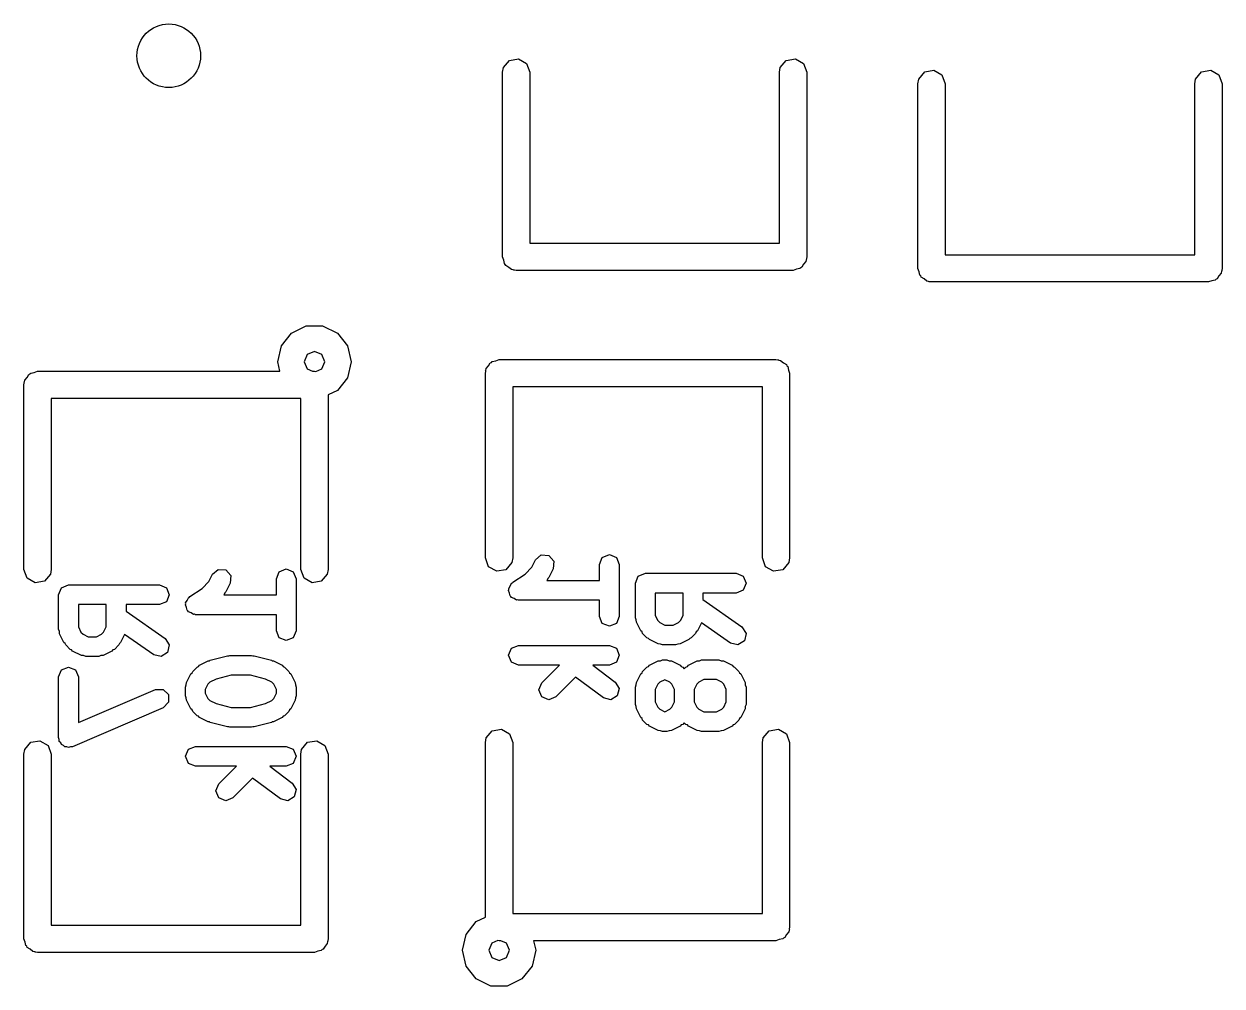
# Model space of a CAD drawing. Extents: x 0.07 to 3.45, y 0.19 to 1.81.
# Drawn here: x 0.5733 to 0.833, y 1.1445 to 1.353 of the extents above; entities that cross this region are included whole.
import ezdxf

# ---------------------------------------------------------------- set-up
doc = ezdxf.new("R2010")
doc.units = 0
doc.header["$MEASUREMENT"] = 0
doc.layers.add('BLACK', color=7, linetype='CONTINUOUS')

msp = doc.modelspace()

# ---------------------------------------------------------------- linework, layer by layer
at = {"layer": 'BLACK', "linetype": 'CONTINUOUS'}
for p, q in [((0.67723, 1.34351), (0.67852, 1.34506)), ((0.67852, 1.34506), (0.68051, 1.34541)), ((0.68051, 1.34541), (0.68226, 1.3444)), ((0.73723, 1.34351), (0.73852, 1.34506)), ((0.73852, 1.34506), (0.74051, 1.34541)), ((0.74051, 1.34541), (0.74226, 1.3444)), ((0.67705, 1.3425), (0.67723, 1.34351)), ((0.67705, 1.3025), (0.67705, 1.3425)), ((0.68226, 1.3444), (0.68295, 1.3425)), ((0.68295, 1.3425), (0.68295, 1.30545)), ((0.73705, 1.3425), (0.73723, 1.34351)), ((0.73705, 1.30545), (0.73705, 1.3425)), ((0.74226, 1.3444), (0.74295, 1.3425)), ((0.74295, 1.3425), (0.74295, 1.3025)), ((0.76723, 1.34101), (0.76852, 1.34256)), ((0.76852, 1.34256), (0.77051, 1.34291)), ((0.77051, 1.34291), (0.77226, 1.3419)), ((0.82723, 1.34101), (0.82852, 1.34256)), ((0.82852, 1.34256), (0.83051, 1.34291)), ((0.83051, 1.34291), (0.83226, 1.3419)), ((0.76705, 1.34), (0.76723, 1.34101)), ((0.76705, 1.3), (0.76705, 1.34)), ((0.77226, 1.3419), (0.77295, 1.34)), ((0.77295, 1.34), (0.77295, 1.30295)), ((0.82705, 1.34), (0.82723, 1.34101)), ((0.82705, 1.30295), (0.82705, 1.34)), ((0.83226, 1.3419), (0.83295, 1.34)), ((0.83295, 1.34), (0.83295, 1.3)), ((0.68295, 1.30545), (0.73705, 1.30545)), ((0.67731, 1.30178), (0.67705, 1.3025)), ((0.67744, 1.30102), (0.67731, 1.30178)), ((0.67765, 1.30085), (0.67744, 1.30102)), ((0.67774, 1.3006), (0.67765, 1.30085)), ((0.74228, 1.3009), (0.7419, 1.30024)), ((0.74277, 1.30149), (0.74228, 1.3009)), ((0.74284, 1.30187), (0.74277, 1.30149)), ((0.74291, 1.30199), (0.74284, 1.30187)), ((0.74295, 1.3025), (0.74289, 1.30212)), ((0.74289, 1.30212), (0.74291, 1.30199)), ((0.77295, 1.30295), (0.82705, 1.30295)), ((0.6784, 1.30022), (0.67774, 1.3006)), ((0.67899, 1.29973), (0.6784, 1.30022)), ((0.67937, 1.29966), (0.67899, 1.29973)), ((0.67949, 1.29959), (0.67937, 1.29966)), ((0.67962, 1.29961), (0.67949, 1.29959)), ((0.68, 1.29955), (0.67962, 1.29961)), ((0.74, 1.29955), (0.68, 1.29955)), ((0.74072, 1.29981), (0.74, 1.29955)), ((0.74148, 1.29994), (0.74072, 1.29981)), ((0.74165, 1.30015), (0.74148, 1.29994)), ((0.7419, 1.30024), (0.74165, 1.30015)), ((0.76731, 1.29928), (0.76705, 1.3)), ((0.76744, 1.29852), (0.76731, 1.29928)), ((0.76765, 1.29835), (0.76744, 1.29852)), ((0.76774, 1.2981), (0.76765, 1.29835)), ((0.7684, 1.29772), (0.76774, 1.2981)), ((0.83228, 1.2984), (0.8319, 1.29774)), ((0.83277, 1.29899), (0.83228, 1.2984)), ((0.83284, 1.29937), (0.83277, 1.29899)), ((0.83291, 1.29949), (0.83284, 1.29937)), ((0.83295, 1.3), (0.83289, 1.29962)), ((0.83289, 1.29962), (0.83291, 1.29949)), ((0.76899, 1.29723), (0.7684, 1.29772)), ((0.76937, 1.29716), (0.76899, 1.29723)), ((0.76949, 1.29709), (0.76937, 1.29716)), ((0.76962, 1.29711), (0.76949, 1.29709)), ((0.77, 1.29705), (0.76962, 1.29711)), ((0.83, 1.29705), (0.77, 1.29705)), ((0.83072, 1.29731), (0.83, 1.29705)), ((0.83148, 1.29744), (0.83072, 1.29731)), ((0.83165, 1.29765), (0.83148, 1.29744)), ((0.8319, 1.29774), (0.83165, 1.29765)), ((0.62913, 1.28321), (0.63134, 1.28598)), ((0.63134, 1.28598), (0.63453, 1.28752)), ((0.63453, 1.28752), (0.63807, 1.28752)), ((0.63807, 1.28752), (0.64126, 1.28598)), ((0.64126, 1.28598), (0.64346, 1.28321)), ((0.62835, 1.27976), (0.62913, 1.28321)), ((0.64346, 1.28321), (0.64425, 1.27976)), ((0.63473, 1.28133), (0.63408, 1.27976)), ((0.6363, 1.28198), (0.63473, 1.28133)), ((0.63787, 1.28133), (0.6363, 1.28198)), ((0.63852, 1.27976), (0.63787, 1.28133)), ((0.67482, 1.27982), (0.67558, 1.27995)), ((0.67558, 1.27995), (0.6763, 1.28022)), ((0.6763, 1.28022), (0.7363, 1.28022)), ((0.7363, 1.28022), (0.73668, 1.28015)), ((0.73668, 1.28015), (0.73681, 1.28017)), ((0.73681, 1.28017), (0.73693, 1.28011)), ((0.73693, 1.28011), (0.73731, 1.28004)), ((0.73731, 1.28004), (0.7379, 1.27955)), ((0.57465, 1.27712), (0.57482, 1.27732)), ((0.57482, 1.27732), (0.57558, 1.27745)), ((0.57558, 1.27745), (0.5763, 1.27772)), ((0.5763, 1.27772), (0.62881, 1.27772)), ((0.62881, 1.27772), (0.62835, 1.27976)), ((0.63408, 1.27976), (0.63473, 1.2782)), ((0.63473, 1.2782), (0.63589, 1.27772)), ((0.63589, 1.27772), (0.6363, 1.27772)), ((0.6363, 1.27772), (0.63658, 1.27767)), ((0.63658, 1.27767), (0.63787, 1.2782)), ((0.63787, 1.2782), (0.63852, 1.27976)), ((0.64425, 1.27976), (0.64346, 1.27631)), ((0.67335, 1.27726), (0.67341, 1.27765)), ((0.67335, 1.23726), (0.67335, 1.27726)), ((0.67339, 1.27778), (0.67346, 1.27789)), ((0.67341, 1.27765), (0.67339, 1.27778)), ((0.67346, 1.27789), (0.67352, 1.27827)), ((0.67352, 1.27827), (0.67402, 1.27886)), ((0.67402, 1.27886), (0.6744, 1.27953)), ((0.6744, 1.27953), (0.67465, 1.27962)), ((0.67465, 1.27962), (0.67482, 1.27982)), ((0.7379, 1.27955), (0.73856, 1.27916)), ((0.73856, 1.27916), (0.73865, 1.27891)), ((0.73865, 1.27891), (0.73886, 1.27874)), ((0.73886, 1.27874), (0.73899, 1.27798)), ((0.73899, 1.27798), (0.73925, 1.27726)), ((0.73925, 1.27726), (0.73925, 1.23726)), ((0.57335, 1.27476), (0.57341, 1.27515)), ((0.57335, 1.23476), (0.57335, 1.27476)), ((0.57339, 1.27528), (0.57346, 1.27539)), ((0.57341, 1.27515), (0.57339, 1.27528)), ((0.57346, 1.27539), (0.57352, 1.27577)), ((0.57352, 1.27577), (0.57402, 1.27636)), ((0.57402, 1.27636), (0.5744, 1.27703)), ((0.5744, 1.27703), (0.57465, 1.27712)), ((0.64346, 1.27631), (0.64126, 1.27355)), ((0.64126, 1.27355), (0.63925, 1.27258)), ((0.63925, 1.27258), (0.63925, 1.23476)), ((0.73335, 1.27431), (0.67925, 1.27431)), ((0.67925, 1.27431), (0.67925, 1.23726)), ((0.73335, 1.23726), (0.73335, 1.27431)), ((0.63335, 1.27181), (0.57925, 1.27181)), ((0.57925, 1.27181), (0.57925, 1.23476)), ((0.63335, 1.23476), (0.63335, 1.27181)), ((0.67404, 1.23537), (0.67335, 1.23726)), ((0.67907, 1.23625), (0.67778, 1.23471)), ((0.67925, 1.23726), (0.67907, 1.23625)), ((0.68341, 1.23526), (0.68419, 1.23683)), ((0.68419, 1.23683), (0.68544, 1.23791)), ((0.68544, 1.23791), (0.68708, 1.23779)), ((0.68708, 1.23779), (0.68816, 1.23655)), ((0.68816, 1.23655), (0.68804, 1.2349)), ((0.69804, 1.23587), (0.69867, 1.23739)), ((0.69804, 1.23239), (0.69804, 1.23587)), ((0.69867, 1.23739), (0.70019, 1.23802)), ((0.70019, 1.23802), (0.70171, 1.23739)), ((0.70171, 1.23739), (0.70234, 1.23587)), ((0.70234, 1.23587), (0.70234, 1.22461)), ((0.73404, 1.23537), (0.73335, 1.23726)), ((0.73907, 1.23625), (0.73778, 1.23471)), ((0.73925, 1.23726), (0.73907, 1.23625)), ((0.57404, 1.23287), (0.57335, 1.23476)), ((0.57907, 1.23375), (0.57778, 1.23221)), ((0.57925, 1.23476), (0.57907, 1.23375)), ((0.61341, 1.23214), (0.61419, 1.23371)), ((0.61419, 1.23371), (0.61544, 1.23479)), ((0.61544, 1.23479), (0.61708, 1.23467)), ((0.61708, 1.23467), (0.61816, 1.23343)), ((0.61816, 1.23343), (0.61804, 1.23179)), ((0.62804, 1.23275), (0.62867, 1.23427)), ((0.62867, 1.23427), (0.63019, 1.2349)), ((0.63019, 1.2349), (0.63171, 1.23427)), ((0.63171, 1.23427), (0.63234, 1.23275)), ((0.63404, 1.23287), (0.63335, 1.23476)), ((0.63907, 1.23375), (0.63778, 1.23221)), ((0.63925, 1.23476), (0.63907, 1.23375)), ((0.67579, 1.23436), (0.67404, 1.23537)), ((0.67778, 1.23471), (0.67579, 1.23436)), ((0.6793, 1.23203), (0.68193, 1.23378)), ((0.68193, 1.23378), (0.68341, 1.23526)), ((0.68804, 1.2349), (0.6871, 1.23303)), ((0.70584, 1.2318), (0.70647, 1.23332)), ((0.70647, 1.23332), (0.70799, 1.23395)), ((0.70799, 1.23395), (0.72769, 1.23395)), ((0.72769, 1.23395), (0.72921, 1.23332)), ((0.72921, 1.23332), (0.72984, 1.2318)), ((0.73579, 1.23436), (0.73404, 1.23537)), ((0.73778, 1.23471), (0.73579, 1.23436)), ((0.57579, 1.23186), (0.57404, 1.23287)), ((0.57778, 1.23221), (0.57579, 1.23186)), ((0.58084, 1.2293), (0.58147, 1.23082)), ((0.58147, 1.23082), (0.58299, 1.23145)), ((0.58299, 1.23145), (0.60269, 1.23145)), ((0.60269, 1.23145), (0.60421, 1.23082)), ((0.60421, 1.23082), (0.60484, 1.2293)), ((0.6093, 1.22891), (0.61193, 1.23067)), ((0.61193, 1.23067), (0.61341, 1.23214)), ((0.61804, 1.23179), (0.6171, 1.22991)), ((0.62804, 1.22927), (0.62804, 1.23275)), ((0.63234, 1.23275), (0.63234, 1.22149)), ((0.63579, 1.23186), (0.63404, 1.23287)), ((0.63778, 1.23221), (0.63579, 1.23186)), ((0.67838, 1.23066), (0.67873, 1.23118)), ((0.67842, 1.23044), (0.67838, 1.23066)), ((0.67873, 1.23118), (0.67897, 1.23176)), ((0.67897, 1.23176), (0.67917, 1.23184)), ((0.67917, 1.23184), (0.6793, 1.23203)), ((0.6867, 1.23247), (0.68662, 1.23239)), ((0.68662, 1.23239), (0.69804, 1.23239)), ((0.68684, 1.2328), (0.6867, 1.23247)), ((0.6871, 1.23303), (0.68684, 1.2328)), ((0.70584, 1.2243), (0.70584, 1.2318)), ((0.72984, 1.2318), (0.72921, 1.23028)), ((0.58084, 1.2218), (0.58084, 1.2293)), ((0.60484, 1.2293), (0.60421, 1.22778)), ((0.60838, 1.22754), (0.60873, 1.22806)), ((0.60873, 1.22806), (0.60897, 1.22864)), ((0.60897, 1.22864), (0.60917, 1.22872)), ((0.60917, 1.22872), (0.6093, 1.22891)), ((0.6167, 1.22935), (0.61662, 1.22927)), ((0.61662, 1.22927), (0.62804, 1.22927)), ((0.61684, 1.22968), (0.6167, 1.22935)), ((0.6171, 1.22991), (0.61684, 1.22968)), ((0.67834, 1.23024), (0.67842, 1.23044)), ((0.67858, 1.22966), (0.67834, 1.23024)), ((0.6787, 1.22904), (0.67858, 1.22966)), ((0.67888, 1.22892), (0.6787, 1.22904)), ((0.67897, 1.22872), (0.67888, 1.22892)), ((0.67955, 1.22848), (0.67897, 1.22872)), ((0.68007, 1.22813), (0.67955, 1.22848)), ((0.68028, 1.22817), (0.68007, 1.22813)), ((0.68049, 1.22809), (0.68028, 1.22817)), ((0.69804, 1.22809), (0.68049, 1.22809)), ((0.69804, 1.22461), (0.69804, 1.22809)), ((0.71616, 1.22965), (0.71014, 1.22965)), ((0.71014, 1.22965), (0.71014, 1.22481)), ((0.71616, 1.22481), (0.71616, 1.22965)), ((0.72769, 1.22965), (0.72046, 1.22965)), ((0.72046, 1.22965), (0.72046, 1.22823)), ((0.72046, 1.22823), (0.72892, 1.22231)), ((0.72921, 1.23028), (0.72769, 1.22965)), ((0.59116, 1.22715), (0.58514, 1.22715)), ((0.58514, 1.22715), (0.58514, 1.22231)), ((0.59116, 1.22231), (0.59116, 1.22715)), ((0.60269, 1.22715), (0.59546, 1.22715)), ((0.59546, 1.22715), (0.59546, 1.22573)), ((0.59546, 1.22573), (0.60392, 1.21981)), ((0.60421, 1.22778), (0.60269, 1.22715)), ((0.60834, 1.22712), (0.60842, 1.22732)), ((0.60858, 1.22654), (0.60834, 1.22712)), ((0.60842, 1.22732), (0.60838, 1.22754)), ((0.6087, 1.22593), (0.60858, 1.22654)), ((0.60888, 1.2258), (0.6087, 1.22593)), ((0.60897, 1.2256), (0.60888, 1.2258)), ((0.60955, 1.22536), (0.60897, 1.2256)), ((0.61007, 1.22501), (0.60955, 1.22536)), ((0.61028, 1.22505), (0.61007, 1.22501)), ((0.61049, 1.22497), (0.61028, 1.22505)), ((0.62804, 1.22497), (0.61049, 1.22497)), ((0.62804, 1.22149), (0.62804, 1.22497)), ((0.69867, 1.22309), (0.69804, 1.22461)), ((0.70019, 1.22246), (0.69867, 1.22309)), ((0.70171, 1.22309), (0.70019, 1.22246)), ((0.70234, 1.22461), (0.70171, 1.22309)), ((0.70603, 1.22384), (0.70584, 1.2243)), ((0.70607, 1.22334), (0.70603, 1.22384)), ((0.707, 1.22146), (0.70607, 1.22334)), ((0.71014, 1.22481), (0.71069, 1.2237)), ((0.71069, 1.2237), (0.71114, 1.22325)), ((0.71114, 1.22325), (0.71225, 1.2227)), ((0.71405, 1.2227), (0.71516, 1.22325)), ((0.71516, 1.22325), (0.7156, 1.2237)), ((0.7156, 1.2237), (0.71616, 1.22481)), ((0.72016, 1.22319), (0.71929, 1.22146)), ((0.72646, 1.21879), (0.72016, 1.22319)), ((0.58103, 1.22134), (0.58084, 1.2218)), ((0.58107, 1.22084), (0.58103, 1.22134)), ((0.582, 1.21896), (0.58107, 1.22084)), ((0.58514, 1.22231), (0.58569, 1.2212)), ((0.58569, 1.2212), (0.58614, 1.22075)), ((0.58614, 1.22075), (0.58725, 1.2202)), ((0.58725, 1.2202), (0.58905, 1.2202)), ((0.58905, 1.2202), (0.59016, 1.22075)), ((0.59016, 1.22075), (0.5906, 1.2212)), ((0.5906, 1.2212), (0.59116, 1.22231)), ((0.59516, 1.22069), (0.59429, 1.21896)), ((0.60146, 1.21629), (0.59516, 1.22069)), ((0.62867, 1.21997), (0.62804, 1.22149)), ((0.63234, 1.22149), (0.63171, 1.21997)), ((0.70727, 1.22123), (0.707, 1.22146)), ((0.70741, 1.2209), (0.70727, 1.22123)), ((0.70835, 1.21996), (0.70741, 1.2209)), ((0.71225, 1.2227), (0.71405, 1.2227)), ((0.71889, 1.2209), (0.71795, 1.21996)), ((0.71903, 1.22123), (0.71889, 1.2209)), ((0.71929, 1.22146), (0.71903, 1.22123)), ((0.72892, 1.22231), (0.72981, 1.22092)), ((0.72981, 1.22092), (0.72945, 1.21931)), ((0.58227, 1.21873), (0.582, 1.21896)), ((0.58241, 1.2184), (0.58227, 1.21873)), ((0.58335, 1.21746), (0.58241, 1.2184)), ((0.59389, 1.2184), (0.59295, 1.21746)), ((0.59403, 1.21873), (0.59389, 1.2184)), ((0.59429, 1.21896), (0.59403, 1.21873)), ((0.60392, 1.21981), (0.60481, 1.21842)), ((0.60481, 1.21842), (0.60445, 1.21681)), ((0.63019, 1.21934), (0.62867, 1.21997)), ((0.63171, 1.21997), (0.63019, 1.21934)), ((0.67834, 1.21617), (0.67897, 1.21769)), ((0.67897, 1.21769), (0.68049, 1.21832)), ((0.68049, 1.21832), (0.70019, 1.21832)), ((0.70019, 1.21832), (0.70171, 1.21769)), ((0.70171, 1.21769), (0.70234, 1.21617)), ((0.70867, 1.21983), (0.70835, 1.21996)), ((0.7089, 1.21956), (0.70867, 1.21983)), ((0.71078, 1.21862), (0.7089, 1.21956)), ((0.71128, 1.21859), (0.71078, 1.21862)), ((0.71174, 1.2184), (0.71128, 1.21859)), ((0.71456, 1.2184), (0.71174, 1.2184)), ((0.71502, 1.21859), (0.71456, 1.2184)), ((0.71552, 1.21862), (0.71502, 1.21859)), ((0.71739, 1.21956), (0.71552, 1.21862)), ((0.71763, 1.21983), (0.71739, 1.21956)), ((0.71795, 1.21996), (0.71763, 1.21983)), ((0.72806, 1.21843), (0.72646, 1.21879)), ((0.72945, 1.21931), (0.72806, 1.21843)), ((0.58367, 1.21733), (0.58335, 1.21746)), ((0.5839, 1.21706), (0.58367, 1.21733)), ((0.58578, 1.21612), (0.5839, 1.21706)), ((0.58628, 1.21609), (0.58578, 1.21612)), ((0.58674, 1.2159), (0.58628, 1.21609)), ((0.58956, 1.2159), (0.58674, 1.2159)), ((0.59002, 1.21609), (0.58956, 1.2159)), ((0.59052, 1.21612), (0.59002, 1.21609)), ((0.59239, 1.21706), (0.59052, 1.21612)), ((0.59263, 1.21733), (0.59239, 1.21706)), ((0.59295, 1.21746), (0.59263, 1.21733)), ((0.60306, 1.21593), (0.60146, 1.21629)), ((0.60445, 1.21681), (0.60306, 1.21593)), ((0.6114, 1.21403), (0.61328, 1.21497)), ((0.61328, 1.21497), (0.61352, 1.21499)), ((0.61352, 1.21499), (0.61372, 1.21513)), ((0.61372, 1.21513), (0.61747, 1.21607)), ((0.61747, 1.21607), (0.61774, 1.21603)), ((0.61774, 1.21603), (0.61799, 1.21614)), ((0.61799, 1.21614), (0.62268, 1.21614)), ((0.62268, 1.21614), (0.62294, 1.21603)), ((0.62294, 1.21603), (0.62321, 1.21607)), ((0.62321, 1.21607), (0.62696, 1.21513)), ((0.62696, 1.21513), (0.62715, 1.21499)), ((0.62715, 1.21499), (0.6274, 1.21497)), ((0.6274, 1.21497), (0.62927, 1.21403)), ((0.67897, 1.21465), (0.67834, 1.21617)), ((0.70234, 1.21617), (0.70171, 1.21465)), ((0.7089, 1.21403), (0.71078, 1.21497)), ((0.71078, 1.21497), (0.71128, 1.215)), ((0.71128, 1.215), (0.71174, 1.21519)), ((0.71174, 1.21519), (0.71268, 1.21519)), ((0.71268, 1.21519), (0.71314, 1.215)), ((0.71314, 1.215), (0.71364, 1.21497)), ((0.71364, 1.21497), (0.71552, 1.21403)), ((0.71735, 1.21403), (0.71922, 1.21497)), ((0.71922, 1.21497), (0.71972, 1.215)), ((0.71972, 1.215), (0.72018, 1.21519)), ((0.72018, 1.21519), (0.72394, 1.21519)), ((0.72394, 1.21519), (0.7244, 1.215)), ((0.7244, 1.215), (0.7249, 1.21497)), ((0.7249, 1.21497), (0.72677, 1.21403)), ((0.58084, 1.21148), (0.58147, 1.213)), ((0.58147, 1.213), (0.58299, 1.21363)), ((0.58299, 1.21363), (0.58451, 1.213)), ((0.58451, 1.213), (0.58514, 1.21148)), ((0.6095, 1.21213), (0.60977, 1.21236)), ((0.60977, 1.21236), (0.60991, 1.21269)), ((0.60991, 1.21269), (0.61085, 1.21363)), ((0.61085, 1.21363), (0.61117, 1.21376)), ((0.61117, 1.21376), (0.6114, 1.21403)), ((0.62927, 1.21403), (0.62951, 1.21376)), ((0.62951, 1.21376), (0.62983, 1.21363)), ((0.62983, 1.21363), (0.63077, 1.21269)), ((0.63077, 1.21269), (0.63091, 1.21236)), ((0.63091, 1.21236), (0.63117, 1.21213)), ((0.68049, 1.21402), (0.67897, 1.21465)), ((0.68937, 1.21402), (0.68049, 1.21402)), ((0.68554, 1.21018), (0.68937, 1.21402)), ((0.70019, 1.21402), (0.69663, 1.21402)), ((0.69663, 1.21402), (0.70148, 1.21038)), ((0.70171, 1.21465), (0.70019, 1.21402)), ((0.70727, 1.21236), (0.70741, 1.21269)), ((0.70741, 1.21269), (0.70835, 1.21362)), ((0.70835, 1.21362), (0.70867, 1.21376)), ((0.70867, 1.21376), (0.7089, 1.21403)), ((0.71552, 1.21403), (0.71575, 1.21376)), ((0.71575, 1.21376), (0.71608, 1.21362)), ((0.71608, 1.21362), (0.71643, 1.21327)), ((0.71643, 1.21327), (0.71679, 1.21362)), ((0.71679, 1.21362), (0.71711, 1.21376)), ((0.71711, 1.21376), (0.71735, 1.21403)), ((0.72677, 1.21403), (0.72701, 1.21376)), ((0.72701, 1.21376), (0.72733, 1.21362)), ((0.72733, 1.21362), (0.72827, 1.21269)), ((0.72827, 1.21269), (0.72841, 1.21236)), ((0.58084, 1.19835), (0.58084, 1.21148)), ((0.58514, 1.21148), (0.58514, 1.20161)), ((0.60853, 1.20976), (0.60857, 1.21026)), ((0.60857, 1.21026), (0.6095, 1.21213)), ((0.61319, 1.2099), (0.61264, 1.20879)), ((0.61364, 1.21034), (0.61319, 1.2099)), ((0.61499, 1.21102), (0.61364, 1.21034)), ((0.61826, 1.21184), (0.61499, 1.21102)), ((0.62242, 1.21184), (0.61826, 1.21184)), ((0.62569, 1.21102), (0.62242, 1.21184)), ((0.62704, 1.21034), (0.62569, 1.21102)), ((0.62748, 1.2099), (0.62704, 1.21034)), ((0.62804, 1.20879), (0.62748, 1.2099)), ((0.63117, 1.21213), (0.63211, 1.21026)), ((0.63211, 1.21026), (0.63215, 1.20976)), ((0.68491, 1.20866), (0.68554, 1.21018)), ((0.69289, 1.21145), (0.68858, 1.20714)), ((0.6989, 1.20694), (0.69289, 1.21145)), ((0.70148, 1.21038), (0.70232, 1.20897)), ((0.70603, 1.20975), (0.70607, 1.21025)), ((0.70607, 1.21025), (0.707, 1.21213)), ((0.707, 1.21213), (0.70727, 1.21236)), ((0.71069, 1.20989), (0.71014, 1.20878)), ((0.71114, 1.21034), (0.71069, 1.20989)), ((0.71221, 1.21087), (0.71114, 1.21034)), ((0.71328, 1.21034), (0.71221, 1.21087)), ((0.71373, 1.20989), (0.71328, 1.21034)), ((0.71428, 1.20878), (0.71373, 1.20989)), ((0.71914, 1.20989), (0.71858, 1.20878)), ((0.71958, 1.21034), (0.71914, 1.20989)), ((0.72069, 1.21089), (0.71958, 1.21034)), ((0.72343, 1.21089), (0.72069, 1.21089)), ((0.72454, 1.21034), (0.72343, 1.21089)), ((0.72498, 1.20989), (0.72454, 1.21034)), ((0.72554, 1.20878), (0.72498, 1.20989)), ((0.72841, 1.21236), (0.72867, 1.21213)), ((0.72867, 1.21213), (0.72961, 1.21025)), ((0.72961, 1.21025), (0.72965, 1.20975)), ((0.58514, 1.20161), (0.60184, 1.20877)), ((0.60184, 1.20877), (0.60349, 1.20879)), ((0.60349, 1.20879), (0.60467, 1.20764)), ((0.60467, 1.20764), (0.60469, 1.20599)), ((0.60834, 1.20929), (0.60853, 1.20976)), ((0.60834, 1.20742), (0.60834, 1.20929)), ((0.60853, 1.20696), (0.60834, 1.20742)), ((0.61264, 1.20879), (0.61264, 1.20793)), ((0.61264, 1.20793), (0.61319, 1.20682)), ((0.62748, 1.20682), (0.62804, 1.20793)), ((0.62804, 1.20793), (0.62804, 1.20879)), ((0.63215, 1.20976), (0.63234, 1.20929)), ((0.63234, 1.20742), (0.63215, 1.20696)), ((0.63234, 1.20929), (0.63234, 1.20742)), ((0.68554, 1.20714), (0.68491, 1.20866)), ((0.70191, 1.20737), (0.70049, 1.20653)), ((0.70232, 1.20897), (0.70191, 1.20737)), ((0.70584, 1.20929), (0.70603, 1.20975)), ((0.70584, 1.20554), (0.70584, 1.20929)), ((0.71014, 1.20878), (0.71014, 1.20605)), ((0.71428, 1.20605), (0.71428, 1.20878)), ((0.71858, 1.20878), (0.71858, 1.20605)), ((0.72554, 1.20605), (0.72554, 1.20878)), ((0.72965, 1.20975), (0.72984, 1.20929)), ((0.72984, 1.20929), (0.72984, 1.20554)), ((0.60354, 1.20481), (0.58384, 1.19637)), ((0.60469, 1.20599), (0.60354, 1.20481)), ((0.60857, 1.20646), (0.60853, 1.20696)), ((0.6095, 1.20458), (0.60857, 1.20646)), ((0.60977, 1.20435), (0.6095, 1.20458)), ((0.61319, 1.20682), (0.61364, 1.20637)), ((0.61364, 1.20637), (0.61499, 1.20569)), ((0.61499, 1.20569), (0.61826, 1.20488)), ((0.61826, 1.20488), (0.62242, 1.20488)), ((0.62242, 1.20488), (0.62569, 1.20569)), ((0.62569, 1.20569), (0.62704, 1.20637)), ((0.62704, 1.20637), (0.62748, 1.20682)), ((0.63117, 1.20458), (0.63091, 1.20435)), ((0.63211, 1.20646), (0.63117, 1.20458)), ((0.63215, 1.20696), (0.63211, 1.20646)), ((0.68706, 1.20651), (0.68554, 1.20714)), ((0.68858, 1.20714), (0.68706, 1.20651)), ((0.70049, 1.20653), (0.6989, 1.20694)), ((0.70603, 1.20508), (0.70584, 1.20554)), ((0.70607, 1.20458), (0.70603, 1.20508)), ((0.707, 1.2027), (0.70607, 1.20458)), ((0.71014, 1.20605), (0.71069, 1.20493)), ((0.71069, 1.20493), (0.71114, 1.20449)), ((0.71328, 1.20449), (0.71373, 1.20493)), ((0.71373, 1.20493), (0.71428, 1.20605)), ((0.71858, 1.20605), (0.71914, 1.20493)), ((0.71914, 1.20493), (0.71958, 1.20449)), ((0.72454, 1.20449), (0.72498, 1.20493)), ((0.72498, 1.20493), (0.72554, 1.20605)), ((0.72961, 1.20458), (0.72867, 1.2027)), ((0.72965, 1.20508), (0.72961, 1.20458)), ((0.72984, 1.20554), (0.72965, 1.20508)), ((0.60991, 1.20402), (0.60977, 1.20435)), ((0.61085, 1.20308), (0.60991, 1.20402)), ((0.61117, 1.20295), (0.61085, 1.20308)), ((0.6114, 1.20268), (0.61117, 1.20295)), ((0.61328, 1.20174), (0.6114, 1.20268)), ((0.62927, 1.20268), (0.6274, 1.20174)), ((0.62951, 1.20295), (0.62927, 1.20268)), ((0.62983, 1.20308), (0.62951, 1.20295)), ((0.63077, 1.20402), (0.62983, 1.20308)), ((0.63091, 1.20435), (0.63077, 1.20402)), ((0.70727, 1.20247), (0.707, 1.2027)), ((0.70741, 1.20214), (0.70727, 1.20247)), ((0.70835, 1.2012), (0.70741, 1.20214)), ((0.71114, 1.20449), (0.71221, 1.20395)), ((0.71221, 1.20395), (0.71328, 1.20449)), ((0.71958, 1.20449), (0.72069, 1.20394)), ((0.72069, 1.20394), (0.72343, 1.20394)), ((0.72343, 1.20394), (0.72454, 1.20449)), ((0.72827, 1.20214), (0.72733, 1.2012)), ((0.72841, 1.20247), (0.72827, 1.20214)), ((0.72867, 1.2027), (0.72841, 1.20247)), ((0.61352, 1.20173), (0.61328, 1.20174)), ((0.61372, 1.20158), (0.61352, 1.20173)), ((0.61747, 1.20064), (0.61372, 1.20158)), ((0.61774, 1.20068), (0.61747, 1.20064)), ((0.61799, 1.20058), (0.61774, 1.20068)), ((0.62268, 1.20058), (0.61799, 1.20058)), ((0.62294, 1.20068), (0.62268, 1.20058)), ((0.62321, 1.20064), (0.62294, 1.20068)), ((0.62696, 1.20158), (0.62321, 1.20064)), ((0.62715, 1.20173), (0.62696, 1.20158)), ((0.6274, 1.20174), (0.62715, 1.20173)), ((0.67352, 1.19827), (0.67482, 1.19982)), ((0.67482, 1.19982), (0.67681, 1.20017)), ((0.67681, 1.20017), (0.67856, 1.19916)), ((0.70867, 1.20107), (0.70835, 1.2012)), ((0.7089, 1.2008), (0.70867, 1.20107)), ((0.71078, 1.19986), (0.7089, 1.2008)), ((0.71128, 1.19983), (0.71078, 1.19986)), ((0.71174, 1.19964), (0.71128, 1.19983)), ((0.71268, 1.19964), (0.71174, 1.19964)), ((0.71314, 1.19983), (0.71268, 1.19964)), ((0.71364, 1.19986), (0.71314, 1.19983)), ((0.71552, 1.2008), (0.71364, 1.19986)), ((0.71575, 1.20107), (0.71552, 1.2008)), ((0.71608, 1.2012), (0.71575, 1.20107)), ((0.71643, 1.20156), (0.71608, 1.2012)), ((0.71679, 1.2012), (0.71643, 1.20156)), ((0.71711, 1.20107), (0.71679, 1.2012)), ((0.71735, 1.2008), (0.71711, 1.20107)), ((0.71922, 1.19986), (0.71735, 1.2008)), ((0.71972, 1.19983), (0.71922, 1.19986)), ((0.72018, 1.19964), (0.71972, 1.19983)), ((0.72394, 1.19964), (0.72018, 1.19964)), ((0.7244, 1.19983), (0.72394, 1.19964)), ((0.7249, 1.19986), (0.7244, 1.19983)), ((0.72677, 1.2008), (0.7249, 1.19986)), ((0.72701, 1.20107), (0.72677, 1.2008)), ((0.72733, 1.2012), (0.72701, 1.20107)), ((0.73352, 1.19827), (0.73482, 1.19982)), ((0.73482, 1.19982), (0.73681, 1.20017)), ((0.73681, 1.20017), (0.73856, 1.19916)), ((0.57352, 1.19577), (0.57482, 1.19732)), ((0.57482, 1.19732), (0.57681, 1.19767)), ((0.57681, 1.19767), (0.57856, 1.19666)), ((0.58101, 1.19794), (0.58084, 1.19835)), ((0.58101, 1.1975), (0.58101, 1.19794)), ((0.58131, 1.19721), (0.58101, 1.1975)), ((0.58147, 1.19683), (0.58131, 1.19721)), ((0.58188, 1.19666), (0.58147, 1.19683)), ((0.63352, 1.19577), (0.63482, 1.19732)), ((0.63482, 1.19732), (0.63681, 1.19767)), ((0.63681, 1.19767), (0.63856, 1.19666)), ((0.67335, 1.19726), (0.67352, 1.19827)), ((0.67335, 1.15945), (0.67335, 1.19726)), ((0.67856, 1.19916), (0.67925, 1.19726)), ((0.67925, 1.19726), (0.67925, 1.16022)), ((0.73335, 1.19726), (0.73352, 1.19827)), ((0.73335, 1.16022), (0.73335, 1.19726)), ((0.73856, 1.19916), (0.73925, 1.19726)), ((0.73925, 1.19726), (0.73925, 1.15726)), ((0.57335, 1.19476), (0.57352, 1.19577)), ((0.57335, 1.15476), (0.57335, 1.19476)), ((0.57856, 1.19666), (0.57925, 1.19476)), ((0.57925, 1.19476), (0.57925, 1.15772)), ((0.58219, 1.19635), (0.58188, 1.19666)), ((0.58261, 1.19636), (0.58219, 1.19635)), ((0.58299, 1.1962), (0.58261, 1.19636)), ((0.5834, 1.19637), (0.58299, 1.1962)), ((0.58384, 1.19637), (0.5834, 1.19637)), ((0.60834, 1.19429), (0.60897, 1.19581)), ((0.60897, 1.19276), (0.60834, 1.19429)), ((0.60897, 1.19581), (0.61049, 1.19644)), ((0.61049, 1.19644), (0.63019, 1.19644)), ((0.63019, 1.19644), (0.63171, 1.19581)), ((0.63171, 1.19581), (0.63234, 1.19429)), ((0.63234, 1.19429), (0.63171, 1.19276)), ((0.63335, 1.19476), (0.63352, 1.19577)), ((0.63335, 1.15772), (0.63335, 1.19476)), ((0.63856, 1.19666), (0.63925, 1.19476)), ((0.63925, 1.19476), (0.63925, 1.15476)), ((0.61049, 1.19214), (0.60897, 1.19276)), ((0.61937, 1.19214), (0.61049, 1.19214)), ((0.61554, 1.1883), (0.61937, 1.19214)), ((0.63019, 1.19214), (0.62663, 1.19214)), ((0.62663, 1.19214), (0.63148, 1.1885)), ((0.63171, 1.19276), (0.63019, 1.19214)), ((0.62289, 1.18957), (0.61858, 1.18526)), ((0.6289, 1.18506), (0.62289, 1.18957)), ((0.61491, 1.18678), (0.61554, 1.1883)), ((0.61554, 1.18526), (0.61491, 1.18678)), ((0.63148, 1.1885), (0.63232, 1.18708)), ((0.63232, 1.18708), (0.63191, 1.18549)), ((0.61706, 1.18463), (0.61554, 1.18526)), ((0.61858, 1.18526), (0.61706, 1.18463)), ((0.63049, 1.18465), (0.6289, 1.18506)), ((0.63191, 1.18549), (0.63049, 1.18465)), ((0.66913, 1.15571), (0.67134, 1.15848)), ((0.67134, 1.15848), (0.67335, 1.15945)), ((0.67925, 1.16022), (0.73335, 1.16022)), ((0.57925, 1.15772), (0.63335, 1.15772)), ((0.66835, 1.15226), (0.66913, 1.15571)), ((0.73858, 1.15567), (0.7382, 1.155)), ((0.73907, 1.15625), (0.73858, 1.15567)), ((0.73914, 1.15664), (0.73907, 1.15625)), ((0.73921, 1.15675), (0.73914, 1.15664)), ((0.73925, 1.15726), (0.73918, 1.15688)), ((0.73918, 1.15688), (0.73921, 1.15675)), ((0.57361, 1.15404), (0.57335, 1.15476)), ((0.57374, 1.15329), (0.57361, 1.15404)), ((0.57395, 1.15312), (0.57374, 1.15329)), ((0.57404, 1.15287), (0.57395, 1.15312)), ((0.5747, 1.15248), (0.57404, 1.15287)), ((0.63858, 1.15317), (0.6382, 1.1525)), ((0.63907, 1.15375), (0.63858, 1.15317)), ((0.63914, 1.15414), (0.63907, 1.15375)), ((0.63921, 1.15425), (0.63914, 1.15414)), ((0.63925, 1.15476), (0.63918, 1.15438)), ((0.63918, 1.15438), (0.63921, 1.15425)), ((0.67473, 1.15383), (0.67408, 1.15226)), ((0.67601, 1.15436), (0.67473, 1.15383)), ((0.6763, 1.15431), (0.67601, 1.15436)), ((0.67671, 1.15431), (0.6763, 1.15431)), ((0.67787, 1.15383), (0.67671, 1.15431)), ((0.67852, 1.15226), (0.67787, 1.15383)), ((0.7363, 1.15431), (0.68378, 1.15431)), ((0.68378, 1.15431), (0.68425, 1.15226)), ((0.73702, 1.15457), (0.7363, 1.15431)), ((0.73778, 1.15471), (0.73702, 1.15457)), ((0.73795, 1.15491), (0.73778, 1.15471)), ((0.7382, 1.155), (0.73795, 1.15491)), ((0.57529, 1.15199), (0.5747, 1.15248)), ((0.57567, 1.15192), (0.57529, 1.15199)), ((0.57579, 1.15186), (0.57567, 1.15192)), ((0.57592, 1.15188), (0.57579, 1.15186)), ((0.5763, 1.15181), (0.57592, 1.15188)), ((0.6363, 1.15181), (0.5763, 1.15181)), ((0.63702, 1.15207), (0.6363, 1.15181)), ((0.63778, 1.15221), (0.63702, 1.15207)), ((0.63795, 1.15241), (0.63778, 1.15221)), ((0.6382, 1.1525), (0.63795, 1.15241)), ((0.66913, 1.14881), (0.66835, 1.15226)), ((0.67408, 1.15226), (0.67473, 1.1507)), ((0.67473, 1.1507), (0.6763, 1.15005)), ((0.6763, 1.15005), (0.67787, 1.1507)), ((0.67787, 1.1507), (0.67852, 1.15226)), ((0.68425, 1.15226), (0.68346, 1.14881)), ((0.67134, 1.14605), (0.66913, 1.14881)), ((0.68346, 1.14881), (0.68126, 1.14605)), ((0.67453, 1.14451), (0.67134, 1.14605)), ((0.68126, 1.14605), (0.67807, 1.14451)), ((0.67807, 1.14451), (0.67453, 1.14451))]:
    msp.add_line(p, q, dxfattribs=at)
at = {"layer": 'BLACK'}
msp.add_circle((0.60472, 1.34606), 0.00689, dxfattribs=at)

doc.saveas('drawing.dxf')
